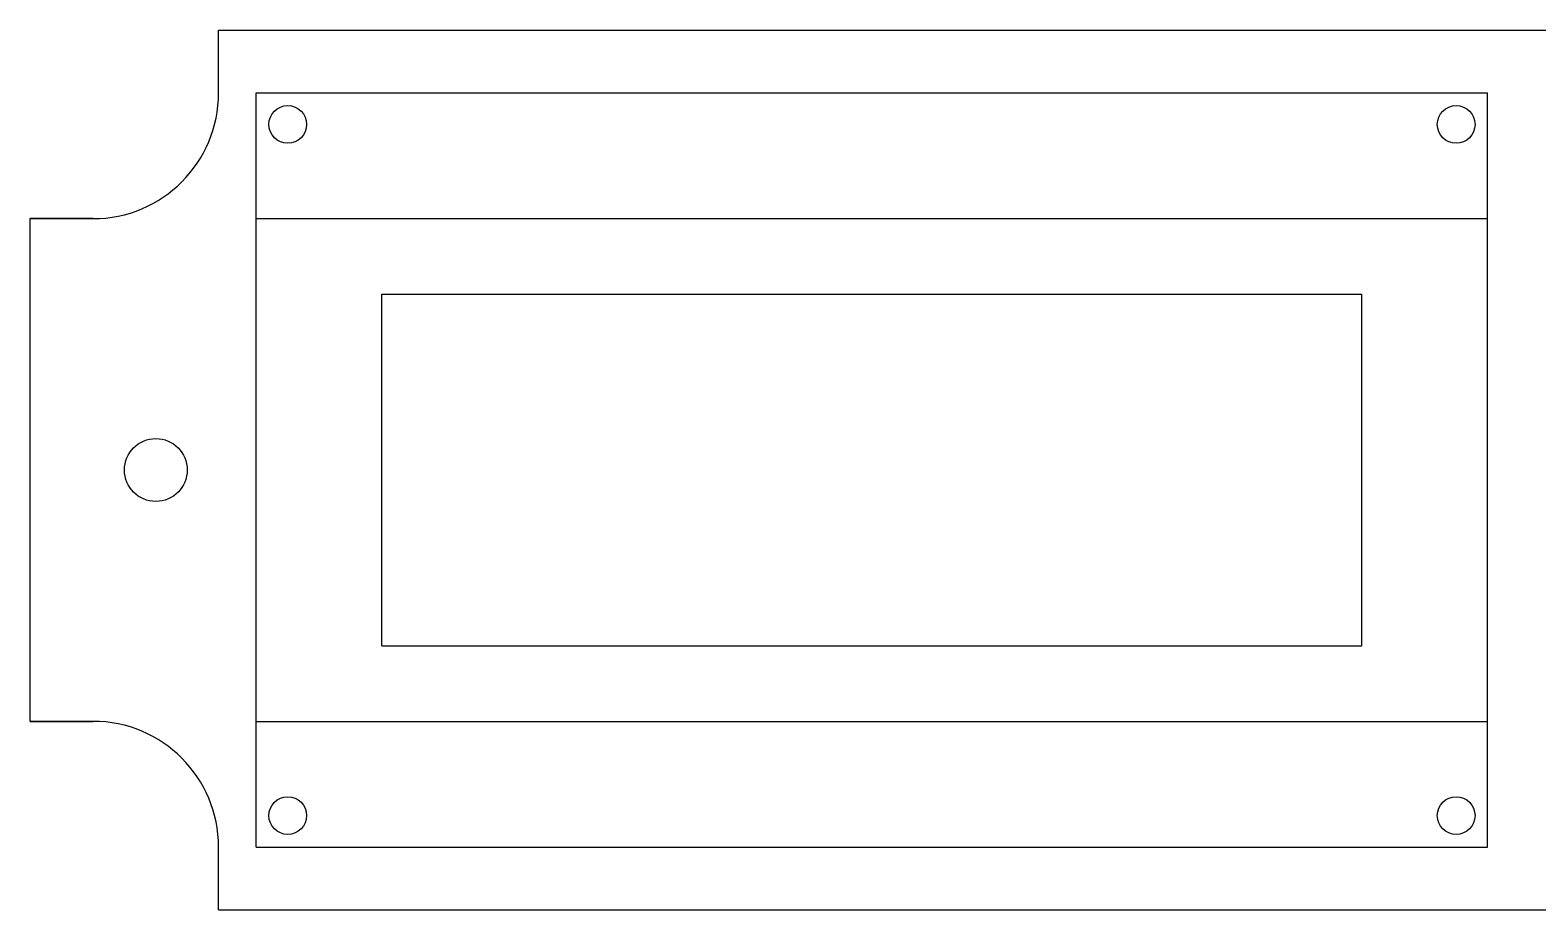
# Model space of a CAD drawing. Header units: millimetres. Extents: x 0 to 240, y 0 to 70.
# Drawn here: x 0 to 120, y 0 to 70 of the extents above; entities that cross this region are included whole.
import ezdxf

# ---------------------------------------------------------------- set-up
doc = ezdxf.new("R2010")
doc.units = ezdxf.units.MM
for name, color, linetype in [('Shape001', 7, 'CONTINUOUS'), ('Shape003', 7, 'CONTINUOUS'), ('Shape004', 7, 'CONTINUOUS'), ('Shape005', 7, 'CONTINUOUS'), ('Shape010', 7, 'CONTINUOUS'), ('Shape011', 7, 'CONTINUOUS'), ('Shape012', 7, 'CONTINUOUS'), ('Shape013', 7, 'CONTINUOUS'), ('Shape014', 7, 'CONTINUOUS'), ('Shape015', 7, 'CONTINUOUS'), ('Shape016', 7, 'CONTINUOUS'), ('Shape017', 7, 'CONTINUOUS'), ('Shape018', 7, 'CONTINUOUS'), ('Shape019', 7, 'CONTINUOUS'), ('Shape020', 7, 'CONTINUOUS'), ('Shape021', 7, 'CONTINUOUS'), ('Shape022', 7, 'CONTINUOUS'), ('Shape023', 7, 'CONTINUOUS'), ('Shape024', 7, 'CONTINUOUS'), ('Shape025', 7, 'CONTINUOUS'), ('Shape026', 7, 'CONTINUOUS'), ('Shape027', 7, 'CONTINUOUS'), ('Shape028', 7, 'CONTINUOUS'), ('Shape033', 7, 'CONTINUOUS'), ('Shape034', 7, 'CONTINUOUS'), ('Shape035', 7, 'CONTINUOUS'), ('Shape036', 7, 'CONTINUOUS'), ('Shape037', 7, 'CONTINUOUS'), ('Shape038', 7, 'CONTINUOUS'), ('Shape042', 7, 'CONTINUOUS'), ('Shape043', 7, 'CONTINUOUS'), ('Shape044', 7, 'CONTINUOUS'), ('Shape045', 7, 'CONTINUOUS'), ('Shape046', 7, 'CONTINUOUS'), ('Shape062', 7, 'CONTINUOUS'), ('Shape065', 7, 'CONTINUOUS'), ('Shape071', 7, 'CONTINUOUS'), ('Shape072', 7, 'CONTINUOUS'), ('Shape073', 7, 'CONTINUOUS'), ('Shape075', 7, 'CONTINUOUS'), ('Shape078', 7, 'CONTINUOUS'), ('Shape079', 7, 'CONTINUOUS'), ('Shape081', 7, 'CONTINUOUS'), ('Shape089', 7, 'CONTINUOUS'), ('Shape097', 7, 'CONTINUOUS'), ('Shape101', 7, 'CONTINUOUS'), ('Shape104', 7, 'CONTINUOUS'), ('Shape106', 7, 'CONTINUOUS'), ('Shape107', 7, 'CONTINUOUS'), ('Shape108', 7, 'CONTINUOUS'), ('Shape115', 7, 'CONTINUOUS'), ('Shape116', 7, 'CONTINUOUS'), ('Shape120', 7, 'CONTINUOUS'), ('Shape121', 7, 'CONTINUOUS'), ('Shape122', 7, 'CONTINUOUS'), ('Shape132', 7, 'CONTINUOUS'), ('Shape133', 7, 'CONTINUOUS'), ('Shape138', 7, 'CONTINUOUS'), ('Shape139', 7, 'CONTINUOUS'), ('Shape146', 7, 'CONTINUOUS'), ('Shape151', 7, 'CONTINUOUS'), ('Shape153', 7, 'CONTINUOUS'), ('Shape155', 7, 'CONTINUOUS'), ('Shape157', 7, 'CONTINUOUS'), ('Shape158', 7, 'CONTINUOUS'), ('Shape159', 7, 'CONTINUOUS'), ('Shape168', 7, 'CONTINUOUS'), ('Shape169', 7, 'CONTINUOUS'), ('Shape171', 7, 'CONTINUOUS'), ('Shape174', 7, 'CONTINUOUS'), ('Shape175', 7, 'CONTINUOUS'), ('Shape176', 7, 'CONTINUOUS'), ('Shape178', 7, 'CONTINUOUS'), ('Shape181', 7, 'CONTINUOUS'), ('Shape182', 7, 'CONTINUOUS'), ('Shape183', 7, 'CONTINUOUS'), ('Shape191', 7, 'CONTINUOUS'), ('Shape195', 7, 'CONTINUOUS'), ('Shape196', 7, 'CONTINUOUS'), ('Shape200', 7, 'CONTINUOUS'), ('Shape202', 7, 'CONTINUOUS'), ('Shape203', 7, 'CONTINUOUS'), ('Shape208', 7, 'CONTINUOUS'), ('Shape214', 7, 'CONTINUOUS'), ('Shape218', 7, 'CONTINUOUS'), ('Shape219', 7, 'CONTINUOUS'), ('Shape222', 7, 'CONTINUOUS'), ('Shape223', 7, 'CONTINUOUS'), ('Shape224', 7, 'CONTINUOUS'), ('Shape228', 7, 'CONTINUOUS'), ('Shape232', 7, 'CONTINUOUS'), ('Shape236', 7, 'CONTINUOUS'), ('Shape237', 7, 'CONTINUOUS'), ('Shape240', 7, 'CONTINUOUS'), ('Shape241', 7, 'CONTINUOUS'), ('Shape242', 7, 'CONTINUOUS'), ('Shape243', 7, 'CONTINUOUS'), ('Shape244', 7, 'CONTINUOUS'), ('Shape248', 7, 'CONTINUOUS'), ('Shape250', 7, 'CONTINUOUS'), ('Shape255', 7, 'CONTINUOUS'), ('Shape256', 7, 'CONTINUOUS'), ('Shape257', 7, 'CONTINUOUS'), ('Shape258', 7, 'CONTINUOUS'), ('Shape263', 7, 'CONTINUOUS'), ('Shape264', 7, 'CONTINUOUS'), ('Shape265', 7, 'CONTINUOUS'), ('Shape271', 7, 'CONTINUOUS'), ('Shape272', 7, 'CONTINUOUS'), ('Shape278', 7, 'CONTINUOUS'), ('Shape279', 7, 'CONTINUOUS'), ('Shape281', 7, 'CONTINUOUS'), ('Shape285', 7, 'CONTINUOUS'), ('Shape291', 7, 'CONTINUOUS'), ('Shape292', 7, 'CONTINUOUS'), ('Shape296', 7, 'CONTINUOUS'), ('Shape297', 7, 'CONTINUOUS'), ('Shape298', 7, 'CONTINUOUS'), ('Shape299', 7, 'CONTINUOUS'), ('Shape300', 7, 'CONTINUOUS'), ('Shape301', 7, 'CONTINUOUS'), ('Shape303', 7, 'CONTINUOUS'), ('Shape305', 7, 'CONTINUOUS'), ('Shape308', 7, 'CONTINUOUS'), ('Shape311', 7, 'CONTINUOUS'), ('Shape319', 7, 'CONTINUOUS'), ('Shape320', 7, 'CONTINUOUS'), ('Shape323', 7, 'CONTINUOUS'), ('Shape330', 7, 'CONTINUOUS'), ('Shape331', 7, 'CONTINUOUS'), ('Shape332', 7, 'CONTINUOUS'), ('Shape333', 7, 'CONTINUOUS'), ('Shape337', 7, 'CONTINUOUS'), ('Shape338', 7, 'CONTINUOUS'), ('Shape339', 7, 'CONTINUOUS'), ('Shape340', 7, 'CONTINUOUS'), ('Shape345', 7, 'CONTINUOUS'), ('Shape346', 7, 'CONTINUOUS'), ('Shape347', 7, 'CONTINUOUS'), ('Shape348', 7, 'CONTINUOUS'), ('Shape350', 7, 'CONTINUOUS'), ('Shape351', 7, 'CONTINUOUS'), ('Shape353', 7, 'CONTINUOUS'), ('Shape354', 7, 'CONTINUOUS'), ('Shape355', 7, 'CONTINUOUS'), ('Shape356', 7, 'CONTINUOUS'), ('Shape358', 7, 'CONTINUOUS'), ('Shape361', 7, 'CONTINUOUS'), ('Shape362', 7, 'CONTINUOUS'), ('Shape366', 7, 'CONTINUOUS'), ('Shape368', 7, 'CONTINUOUS'), ('Shape370', 7, 'CONTINUOUS'), ('Shape374', 7, 'CONTINUOUS'), ('Shape375', 7, 'CONTINUOUS'), ('Shape376', 7, 'CONTINUOUS'), ('Shape377', 7, 'CONTINUOUS'), ('Shape378', 7, 'CONTINUOUS'), ('Shape381', 7, 'CONTINUOUS'), ('Shape382', 7, 'CONTINUOUS'), ('Shape384', 7, 'CONTINUOUS'), ('Shape387', 7, 'CONTINUOUS'), ('Shape389', 7, 'CONTINUOUS'), ('Shape390', 7, 'CONTINUOUS'), ('Shape393', 7, 'CONTINUOUS'), ('Shape394', 7, 'CONTINUOUS'), ('Shape395', 7, 'CONTINUOUS'), ('Shape396', 7, 'CONTINUOUS'), ('Shape397', 7, 'CONTINUOUS'), ('Shape399', 7, 'CONTINUOUS'), ('Shape400', 7, 'CONTINUOUS'), ('Shape401', 7, 'CONTINUOUS'), ('Shape402', 7, 'CONTINUOUS'), ('Shape408', 7, 'CONTINUOUS'), ('Shape409', 7, 'CONTINUOUS'), ('Shape410', 7, 'CONTINUOUS'), ('Shape412', 7, 'CONTINUOUS'), ('Shape414', 7, 'CONTINUOUS'), ('Shape415', 7, 'CONTINUOUS'), ('Shape418', 7, 'CONTINUOUS'), ('Shape419', 7, 'CONTINUOUS'), ('Shape421', 7, 'CONTINUOUS'), ('Shape424', 7, 'CONTINUOUS'), ('Shape425', 7, 'CONTINUOUS'), ('Shape427', 7, 'CONTINUOUS'), ('Shape428', 7, 'CONTINUOUS'), ('Shape430', 7, 'CONTINUOUS'), ('Shape431', 7, 'CONTINUOUS'), ('Shape433', 7, 'CONTINUOUS'), ('Shape434', 7, 'CONTINUOUS'), ('Shape437', 7, 'CONTINUOUS'), ('Shape442', 7, 'CONTINUOUS'), ('Shape445', 7, 'CONTINUOUS'), ('Shape446', 7, 'CONTINUOUS'), ('Shape448', 7, 'CONTINUOUS'), ('Shape449', 7, 'CONTINUOUS'), ('Shape450', 7, 'CONTINUOUS'), ('Shape452', 7, 'CONTINUOUS'), ('Shape453', 7, 'CONTINUOUS'), ('Shape455', 7, 'CONTINUOUS'), ('Shape457', 7, 'CONTINUOUS'), ('Shape458', 7, 'CONTINUOUS'), ('Shape459', 7, 'CONTINUOUS'), ('Shape460', 7, 'CONTINUOUS'), ('Shape461', 7, 'CONTINUOUS'), ('Shape462', 7, 'CONTINUOUS'), ('Shape464', 7, 'CONTINUOUS'), ('Shape465', 7, 'CONTINUOUS'), ('Shape466', 7, 'CONTINUOUS'), ('Shape467', 7, 'CONTINUOUS'), ('Shape468', 7, 'CONTINUOUS'), ('Shape469', 7, 'CONTINUOUS'), ('Shape470', 7, 'CONTINUOUS'), ('Shape471', 7, 'CONTINUOUS'), ('Shape472', 7, 'CONTINUOUS'), ('Shape475', 7, 'CONTINUOUS'), ('Shape476', 7, 'CONTINUOUS'), ('Shape477', 7, 'CONTINUOUS'), ('Shape479', 7, 'CONTINUOUS'), ('Shape481', 7, 'CONTINUOUS'), ('Shape482', 7, 'CONTINUOUS'), ('Shape486', 7, 'CONTINUOUS'), ('Shape489', 7, 'CONTINUOUS'), ('Shape490', 7, 'CONTINUOUS'), ('Shape491', 7, 'CONTINUOUS'), ('Shape493', 7, 'CONTINUOUS'), ('Shape494', 7, 'CONTINUOUS'), ('Shape496', 7, 'CONTINUOUS'), ('Shape497', 7, 'CONTINUOUS'), ('Shape499', 7, 'CONTINUOUS'), ('Shape502', 7, 'CONTINUOUS'), ('Shape505', 7, 'CONTINUOUS'), ('Shape507', 7, 'CONTINUOUS'), ('Shape510', 7, 'CONTINUOUS'), ('Shape513', 7, 'CONTINUOUS'), ('Shape516', 7, 'CONTINUOUS'), ('Shape517', 7, 'CONTINUOUS'), ('Shape527', 7, 'CONTINUOUS'), ('Shape529', 7, 'CONTINUOUS'), ('Shape532', 7, 'CONTINUOUS'), ('Shape533', 7, 'CONTINUOUS'), ('Shape534', 7, 'CONTINUOUS'), ('Shape535', 7, 'CONTINUOUS'), ('Shape536', 7, 'CONTINUOUS'), ('Shape537', 7, 'CONTINUOUS'), ('Shape545', 7, 'CONTINUOUS'), ('Shape546', 7, 'CONTINUOUS'), ('Shape547', 7, 'CONTINUOUS'), ('Shape548', 7, 'CONTINUOUS'), ('Shape549', 7, 'CONTINUOUS'), ('Shape550', 7, 'CONTINUOUS'), ('Shape551', 7, 'CONTINUOUS'), ('Shape552', 7, 'CONTINUOUS'), ('Shape553', 7, 'CONTINUOUS'), ('Shape554', 7, 'CONTINUOUS'), ('Shape555', 7, 'CONTINUOUS'), ('Shape556', 7, 'CONTINUOUS'), ('Shape557', 7, 'CONTINUOUS'), ('Shape558', 7, 'CONTINUOUS'), ('Shape559', 7, 'CONTINUOUS'), ('Shape560', 7, 'CONTINUOUS'), ('Shape561', 7, 'CONTINUOUS'), ('Shape563', 7, 'CONTINUOUS'), ('Shape564', 7, 'CONTINUOUS'), ('Shape593', 7, 'CONTINUOUS'), ('Shape595', 7, 'CONTINUOUS'), ('Shape596', 7, 'CONTINUOUS'), ('Shape597', 7, 'CONTINUOUS'), ('Shape598', 7, 'CONTINUOUS'), ('Shape599', 7, 'CONTINUOUS'), ('Shape600', 7, 'CONTINUOUS'), ('Shape601', 7, 'CONTINUOUS'), ('Shape602', 7, 'CONTINUOUS'), ('Shape603', 7, 'CONTINUOUS'), ('Shape604', 7, 'CONTINUOUS')]:
    doc.layers.add(name, color=color, linetype=linetype)

msp = doc.modelspace()

# ---------------------------------------------------------------- linework, layer by layer
at = {"layer": 'Shape001'}
msp.add_line((15, 0), (15, 5), dxfattribs=at)
at = {"layer": 'Shape003'}
msp.add_line((15, 65), (15, 70), dxfattribs=at)
at = {"layer": 'Shape004'}
msp.add_line((18, 5, 10), (116, 5, 10), dxfattribs=at)
at = {"layer": 'Shape005'}
msp.add_line((18, 65, 11.6), (116, 65, 11.6), dxfattribs=at)
at = {"layer": 'Shape010'}
msp.add_line((15, 0, 3), (225, 0, 3), dxfattribs=at)
at = {"layer": 'Shape011'}
msp.add_line((15, 0), (15, 0, 3), dxfattribs=at)
at = {"layer": 'Shape012'}
msp.add_line((15, 5), (15, 5, 3), dxfattribs=at)
at = {"layer": 'Shape013'}
msp.add_line((15, 0), (15, 5), dxfattribs=at)
at = {"layer": 'Shape014'}
msp.add_line((15, 0), (15, 0, 3), dxfattribs=at)
at = {"layer": 'Shape015'}
msp.add_line((15, 0, 3), (15, 5, 3), dxfattribs=at)
at = {"layer": 'Shape016'}
msp.add_line((15, 5), (15, 5, 3), dxfattribs=at)
at = {"layer": 'Shape017'}
msp.add_arc((5, 5, 3), 10, 0, 90, dxfattribs=at)
at = {"layer": 'Shape018'}
msp.add_line((5, 15), (5, 15, 3), dxfattribs=at)
at = {"layer": 'Shape019'}
msp.add_arc((5, 5), 10, 0, 90, dxfattribs=at)
at = {"layer": 'Shape020'}
msp.add_line((0, 15, 3), (0, 55, 3), dxfattribs=at)
at = {"layer": 'Shape021'}
msp.add_line((0, 55), (0, 55, 3), dxfattribs=at)
at = {"layer": 'Shape022'}
msp.add_line((0, 15), (0, 55), dxfattribs=at)
at = {"layer": 'Shape023'}
msp.add_line((0, 15), (0, 15, 3), dxfattribs=at)
at = {"layer": 'Shape024'}
msp.add_line((0, 15, 3), (0, 55, 3), dxfattribs=at)
at = {"layer": 'Shape025'}
msp.add_line((5, 55, 3), (0, 55, 3), dxfattribs=at)
at = {"layer": 'Shape026'}
msp.add_arc((5, 65, 3), 10, -90, 0, dxfattribs=at)
at = {"layer": 'Shape027'}
msp.add_line((15, 65, 3), (15, 70, 3), dxfattribs=at)
at = {"layer": 'Shape028'}
msp.add_line((15, 70, 3), (225, 70, 3), dxfattribs=at)
at = {"layer": 'Shape033'}
msp.add_arc((5, 5, 3), 10, 0, 90, dxfattribs=at)
at = {"layer": 'Shape034'}
msp.add_line((5, 15, 3), (0, 15, 3), dxfattribs=at)
at = {"layer": 'Shape035'}
msp.add_line((5, 55), (5, 55, 3), dxfattribs=at)
at = {"layer": 'Shape036'}
msp.add_line((5, 55, 3), (0, 55, 3), dxfattribs=at)
at = {"layer": 'Shape037'}
msp.add_line((0, 55), (0, 55, 3), dxfattribs=at)
at = {"layer": 'Shape038'}
msp.add_line((0, 55), (5, 55), dxfattribs=at)
at = {"layer": 'Shape042'}
msp.add_line((15, 0, 3), (225, 0, 3), dxfattribs=at)
at = {"layer": 'Shape043'}
msp.add_line((15, 0, 3), (15, 5, 3), dxfattribs=at)
at = {"layer": 'Shape044'}
msp.add_line((15, 65), (15, 65, 3), dxfattribs=at)
at = {"layer": 'Shape045'}
msp.add_line((0, 55), (5, 55), dxfattribs=at)
at = {"layer": 'Shape046'}
msp.add_line((15, 5), (15, 5, 3), dxfattribs=at)
at = {"layer": 'Shape062'}
msp.add_circle((113.5, 62.5), 1.5, dxfattribs=at)
at = {"layer": 'Shape065'}
msp.add_circle((10, 35), 2.5, dxfattribs=at)
at = {"layer": 'Shape071'}
msp.add_line((116, 15, 11.6), (116, 55, 11.6), dxfattribs=at)
at = {"layer": 'Shape072'}
msp.add_line((18, 65, 10), (116, 65, 10), dxfattribs=at)
at = {"layer": 'Shape073'}
msp.add_line((28, 21, 21), (106, 21, 21), dxfattribs=at)
at = {"layer": 'Shape075'}
msp.add_line((28, 49, 18), (106, 49, 18), dxfattribs=at)
at = {"layer": 'Shape078'}
msp.add_line((18, 5, 10), (18, 65, 10), dxfattribs=at)
at = {"layer": 'Shape079'}
msp.add_line((116, 65, 10), (116, 65, 11.6), dxfattribs=at)
at = {"layer": 'Shape081'}
msp.add_line((28, 49, 18), (28, 49, 21), dxfattribs=at)
at = {"layer": 'Shape089'}
msp.add_circle((113.5, 7.5), 1.5, dxfattribs=at)
at = {"layer": 'Shape097'}
msp.add_circle((10, 35), 2.5, dxfattribs=at)
at = {"layer": 'Shape101'}
msp.add_line((18, 15, 20.6), (18, 55, 20.6), dxfattribs=at)
at = {"layer": 'Shape104'}
msp.add_circle((20.5, 62.5), 1.5, dxfattribs=at)
at = {"layer": 'Shape106'}
msp.add_line((18, 55, 20.6), (116, 55, 20.6), dxfattribs=at)
at = {"layer": 'Shape107'}
msp.add_line((28, 21, 21), (28, 49, 21), dxfattribs=at)
at = {"layer": 'Shape108'}
msp.add_line((106, 21, 18), (106, 49, 18), dxfattribs=at)
at = {"layer": 'Shape115'}
msp.add_line((12.5, 35), (12.5, 35, 3), dxfattribs=at)
at = {"layer": 'Shape116'}
msp.add_line((18, 55, 11.6), (18, 65, 11.6), dxfattribs=at)
at = {"layer": 'Shape120'}
msp.add_line((18, 55, 11.6), (18, 55, 20.6), dxfattribs=at)
at = {"layer": 'Shape121'}
msp.add_line((28, 21, 18), (28, 49, 18), dxfattribs=at)
at = {"layer": 'Shape122'}
msp.add_line((18, 15, 11.6), (116, 15, 11.6), dxfattribs=at)
at = {"layer": 'Shape132'}
msp.add_line((18, 15, 11.6), (18, 55, 11.6), dxfattribs=at)
at = {"layer": 'Shape133'}
msp.add_line((18, 15, 20.6), (116, 15, 20.6), dxfattribs=at)
at = {"layer": 'Shape138'}
msp.add_line((18, 65, 11.6), (116, 65, 11.6), dxfattribs=at)
at = {"layer": 'Shape139'}
msp.add_line((18, 5, 10), (18, 5, 11.6), dxfattribs=at)
at = {"layer": 'Shape146'}
msp.add_line((116, 5, 10), (116, 65, 10), dxfattribs=at)
at = {"layer": 'Shape151'}
msp.add_line((18, 5, 10), (18, 65, 10), dxfattribs=at)
at = {"layer": 'Shape153'}
msp.add_line((28, 49, 21), (106, 49, 21), dxfattribs=at)
at = {"layer": 'Shape155'}
msp.add_circle((20.5, 7.5), 1.5, dxfattribs=at)
at = {"layer": 'Shape157'}
msp.add_line((116, 55, 11.6), (116, 65, 11.6), dxfattribs=at)
at = {"layer": 'Shape158'}
msp.add_circle((113.5, 7.5), 1.5, dxfattribs=at)
at = {"layer": 'Shape159'}
msp.add_circle((113.5, 62.5), 1.5, dxfattribs=at)
at = {"layer": 'Shape168'}
msp.add_line((18, 65, 10), (18, 65, 11.6), dxfattribs=at)
at = {"layer": 'Shape169'}
msp.add_line((106, 21, 21), (106, 49, 21), dxfattribs=at)
at = {"layer": 'Shape171'}
msp.add_line((116, 5, 11.6), (116, 15, 11.6), dxfattribs=at)
at = {"layer": 'Shape174'}
msp.add_circle((20.5, 7.5), 1.5, dxfattribs=at)
at = {"layer": 'Shape175'}
msp.add_circle((20.5, 7.5), 1.5, dxfattribs=at)
at = {"layer": 'Shape176'}
msp.add_circle((20.5, 7.5), 1.5, dxfattribs=at)
at = {"layer": 'Shape178'}
msp.add_line((116, 5, 10), (116, 5, 11.6), dxfattribs=at)
at = {"layer": 'Shape181'}
msp.add_line((18, 15, 11.6), (116, 15, 11.6), dxfattribs=at)
at = {"layer": 'Shape182'}
msp.add_line((15, 65), (15, 70), dxfattribs=at)
at = {"layer": 'Shape183'}
msp.add_line((28, 21, 18), (28, 21, 21), dxfattribs=at)
at = {"layer": 'Shape191'}
msp.add_line((116, 55, 11.6), (116, 65, 11.6), dxfattribs=at)
at = {"layer": 'Shape195'}
msp.add_line((28, 21, 18), (28, 49, 18), dxfattribs=at)
at = {"layer": 'Shape196'}
msp.add_circle((113.5, 62.5), 1.5, dxfattribs=at)
at = {"layer": 'Shape200'}
msp.add_line((106, 49, 18), (106, 49, 21), dxfattribs=at)
at = {"layer": 'Shape202'}
msp.add_line((18, 55, 11.6), (116, 55, 11.6), dxfattribs=at)
at = {"layer": 'Shape203'}
msp.add_line((18, 5, 11.6), (18, 15, 11.6), dxfattribs=at)
at = {"layer": 'Shape208'}
msp.add_line((116, 5, 10), (116, 65, 10), dxfattribs=at)
at = {"layer": 'Shape214'}
msp.add_line((106, 21, 18), (106, 21, 21), dxfattribs=at)
at = {"layer": 'Shape218'}
msp.add_circle((20.5, 62.5), 1.5, dxfattribs=at)
at = {"layer": 'Shape219'}
msp.add_line((28, 21, 21), (28, 49, 21), dxfattribs=at)
at = {"layer": 'Shape222'}
msp.add_circle((10, 35), 2.5, dxfattribs=at)
at = {"layer": 'Shape223'}
msp.add_line((18, 5, 10), (18, 5, 11.6), dxfattribs=at)
at = {"layer": 'Shape224'}
msp.add_circle((10, 35), 2.5, dxfattribs=at)
at = {"layer": 'Shape228'}
msp.add_line((12.5, 35), (12.5, 35, 3), dxfattribs=at)
at = {"layer": 'Shape232'}
msp.add_line((116, 55, 11.6), (116, 55, 20.6), dxfattribs=at)
at = {"layer": 'Shape236'}
msp.add_line((18, 15, 11.6), (18, 15, 20.6), dxfattribs=at)
at = {"layer": 'Shape237'}
msp.add_line((18, 55, 20.6), (116, 55, 20.6), dxfattribs=at)
at = {"layer": 'Shape240'}
msp.add_circle((20.5, 62.5), 1.5, dxfattribs=at)
at = {"layer": 'Shape241'}
msp.add_line((116, 5, 11.6), (116, 15, 11.6), dxfattribs=at)
at = {"layer": 'Shape242'}
msp.add_line((116, 15, 20.6), (116, 55, 20.6), dxfattribs=at)
at = {"layer": 'Shape243'}
msp.add_line((106, 21, 18), (106, 21, 21), dxfattribs=at)
at = {"layer": 'Shape244'}
msp.add_line((18, 55, 11.6), (18, 65, 11.6), dxfattribs=at)
at = {"layer": 'Shape248'}
msp.add_line((28, 21, 18), (106, 21, 18), dxfattribs=at)
at = {"layer": 'Shape250'}
msp.add_line((18, 65, 10), (116, 65, 10), dxfattribs=at)
at = {"layer": 'Shape255'}
msp.add_line((116, 15, 20.6), (116, 55, 20.6), dxfattribs=at)
at = {"layer": 'Shape256'}
msp.add_line((18, 15, 11.6), (18, 55, 11.6), dxfattribs=at)
at = {"layer": 'Shape257'}
msp.add_line((18, 15, 20.6), (116, 15, 20.6), dxfattribs=at)
at = {"layer": 'Shape258'}
msp.add_line((18, 5, 11.6), (116, 5, 11.6), dxfattribs=at)
at = {"layer": 'Shape263'}
msp.add_line((116, 65, 10), (116, 65, 11.6), dxfattribs=at)
at = {"layer": 'Shape264'}
msp.add_line((28, 21, 18), (28, 21, 21), dxfattribs=at)
at = {"layer": 'Shape265'}
msp.add_line((28, 49, 21), (106, 49, 21), dxfattribs=at)
at = {"layer": 'Shape271'}
msp.add_line((116, 55, 11.6), (116, 55, 20.6), dxfattribs=at)
at = {"layer": 'Shape272'}
msp.add_circle((113.5, 7.5), 1.5, dxfattribs=at)
at = {"layer": 'Shape278'}
msp.add_line((28, 49, 18), (28, 49, 21), dxfattribs=at)
at = {"layer": 'Shape279'}
msp.add_line((18, 5, 11.6), (18, 15, 11.6), dxfattribs=at)
at = {"layer": 'Shape281'}
msp.add_arc((5, 65), 10, -90, 0, dxfattribs=at)
at = {"layer": 'Shape285'}
msp.add_circle((20.5, 62.5), 1.5, dxfattribs=at)
at = {"layer": 'Shape291'}
msp.add_arc((5, 65, 3), 10, -90, 0, dxfattribs=at)
at = {"layer": 'Shape292'}
msp.add_line((18, 15, 11.6), (18, 15, 20.6), dxfattribs=at)
at = {"layer": 'Shape296'}
msp.add_circle((113.5, 7.5), 1.5, dxfattribs=at)
at = {"layer": 'Shape297'}
msp.add_line((18, 15, 20.6), (18, 55, 20.6), dxfattribs=at)
at = {"layer": 'Shape298'}
msp.add_circle((113.5, 62.5), 1.5, dxfattribs=at)
at = {"layer": 'Shape299'}
msp.add_line((116, 15, 11.6), (116, 15, 20.6), dxfattribs=at)
at = {"layer": 'Shape300'}
msp.add_line((28, 21, 21), (106, 21, 21), dxfattribs=at)
at = {"layer": 'Shape301'}
msp.add_line((116, 15, 11.6), (116, 55, 11.6), dxfattribs=at)
at = {"layer": 'Shape303'}
msp.add_line((28, 49, 18), (106, 49, 18), dxfattribs=at)
at = {"layer": 'Shape305'}
msp.add_line((18, 65, 10), (18, 65, 11.6), dxfattribs=at)
at = {"layer": 'Shape308'}
msp.add_line((18, 5, 10), (116, 5, 10), dxfattribs=at)
at = {"layer": 'Shape311'}
msp.add_line((28, 21, 18), (106, 21, 18), dxfattribs=at)
at = {"layer": 'Shape319'}
msp.add_line((5, 55, 3), (0, 55, 3), dxfattribs=at)
at = {"layer": 'Shape320'}
msp.add_line((106, 49, 18), (106, 49, 21), dxfattribs=at)
at = {"layer": 'Shape323'}
msp.add_line((18, 5, 11.6), (116, 5, 11.6), dxfattribs=at)
at = {"layer": 'Shape330'}
msp.add_line((0, 15), (0, 55), dxfattribs=at)
at = {"layer": 'Shape331'}
msp.add_line((18, 55, 11.6), (116, 55, 11.6), dxfattribs=at)
at = {"layer": 'Shape332'}
msp.add_line((5, 55), (5, 55, 3), dxfattribs=at)
at = {"layer": 'Shape333'}
msp.add_line((5, 55, 3), (0, 55, 3), dxfattribs=at)
at = {"layer": 'Shape337'}
msp.add_line((5, 55, 3), (0, 55, 3), dxfattribs=at)
at = {"layer": 'Shape338'}
msp.add_line((15, 70), (15, 70, 3), dxfattribs=at)
at = {"layer": 'Shape339'}
msp.add_line((5, 55, 3), (0, 55, 3), dxfattribs=at)
at = {"layer": 'Shape340'}
msp.add_line((0, 55), (0, 55, 3), dxfattribs=at)
at = {"layer": 'Shape345'}
msp.add_arc((5, 5, 3), 10, 0, 90, dxfattribs=at)
at = {"layer": 'Shape346'}
msp.add_line((15, 65), (15, 70), dxfattribs=at)
at = {"layer": 'Shape347'}
msp.add_line((15, 65), (15, 70), dxfattribs=at)
at = {"layer": 'Shape348'}
msp.add_line((0, 15), (5, 15), dxfattribs=at)
at = {"layer": 'Shape350'}
msp.add_line((0, 15, 3), (0, 55, 3), dxfattribs=at)
at = {"layer": 'Shape351'}
msp.add_line((5, 55), (5, 55, 3), dxfattribs=at)
at = {"layer": 'Shape353'}
msp.add_line((15, 70), (15, 70, 3), dxfattribs=at)
at = {"layer": 'Shape354'}
msp.add_line((0, 55), (5, 55), dxfattribs=at)
at = {"layer": 'Shape355'}
msp.add_line((15, 70), (15, 70, 3), dxfattribs=at)
at = {"layer": 'Shape356'}
msp.add_arc((5, 65), 10, -90, 0, dxfattribs=at)
at = {"layer": 'Shape358'}
msp.add_line((15, 65, 3), (15, 70, 3), dxfattribs=at)
at = {"layer": 'Shape361'}
msp.add_line((15, 0), (15, 5), dxfattribs=at)
at = {"layer": 'Shape362'}
msp.add_arc((5, 65, 3), 10, -90, 0, dxfattribs=at)
at = {"layer": 'Shape366'}
msp.add_line((0, 15), (5, 15), dxfattribs=at)
at = {"layer": 'Shape368'}
msp.add_line((5, 15), (5, 15, 3), dxfattribs=at)
at = {"layer": 'Shape370'}
msp.add_line((15, 70), (15, 70, 3), dxfattribs=at)
at = {"layer": 'Shape374'}
msp.add_line((5, 55, 3), (0, 55, 3), dxfattribs=at)
at = {"layer": 'Shape375'}
msp.add_arc((5, 65), 10, -90, 0, dxfattribs=at)
at = {"layer": 'Shape376'}
msp.add_line((0, 15), (0, 55), dxfattribs=at)
at = {"layer": 'Shape377'}
msp.add_line((15, 0), (15, 5), dxfattribs=at)
at = {"layer": 'Shape378'}
msp.add_line((15, 0), (15, 5), dxfattribs=at)
at = {"layer": 'Shape381'}
msp.add_line((5, 15, 3), (0, 15, 3), dxfattribs=at)
at = {"layer": 'Shape382'}
msp.add_line((15, 65, 3), (15, 70, 3), dxfattribs=at)
at = {"layer": 'Shape384'}
msp.add_arc((5, 5), 10, 0, 90, dxfattribs=at)
at = {"layer": 'Shape387'}
msp.add_line((15, 65), (15, 70), dxfattribs=at)
at = {"layer": 'Shape389'}
msp.add_line((0, 55), (5, 55), dxfattribs=at)
at = {"layer": 'Shape390'}
msp.add_arc((5, 5), 10, 0, 90, dxfattribs=at)
at = {"layer": 'Shape393'}
msp.add_line((0, 15), (0, 15, 3), dxfattribs=at)
at = {"layer": 'Shape394'}
msp.add_line((15, 0), (15, 0, 3), dxfattribs=at)
at = {"layer": 'Shape395'}
msp.add_line((0, 15), (5, 15), dxfattribs=at)
at = {"layer": 'Shape396'}
msp.add_line((0, 15), (0, 15, 3), dxfattribs=at)
at = {"layer": 'Shape397'}
msp.add_line((15, 0, 3), (15, 5, 3), dxfattribs=at)
at = {"layer": 'Shape399'}
msp.add_line((15, 65, 3), (15, 70, 3), dxfattribs=at)
at = {"layer": 'Shape400'}
msp.add_line((5, 55), (5, 55, 3), dxfattribs=at)
at = {"layer": 'Shape401'}
msp.add_line((15, 0), (15, 5), dxfattribs=at)
at = {"layer": 'Shape402'}
msp.add_line((5, 55), (5, 55, 3), dxfattribs=at)
at = {"layer": 'Shape408'}
msp.add_arc((5, 65, 3), 10, -90, 0, dxfattribs=at)
at = {"layer": 'Shape409'}
msp.add_line((5, 15, 3), (0, 15, 3), dxfattribs=at)
at = {"layer": 'Shape410'}
msp.add_arc((5, 5), 10, 0, 90, dxfattribs=at)
at = {"layer": 'Shape412'}
msp.add_line((0, 55), (5, 55), dxfattribs=at)
at = {"layer": 'Shape414'}
msp.add_line((15, 0, 3), (15, 5, 3), dxfattribs=at)
at = {"layer": 'Shape415'}
msp.add_line((0, 15), (5, 15), dxfattribs=at)
at = {"layer": 'Shape418'}
msp.add_line((0, 15), (0, 15, 3), dxfattribs=at)
at = {"layer": 'Shape419'}
msp.add_line((0, 55), (0, 55, 3), dxfattribs=at)
at = {"layer": 'Shape421'}
msp.add_arc((5, 65), 10, -90, 0, dxfattribs=at)
at = {"layer": 'Shape424'}
msp.add_line((0, 55), (0, 55, 3), dxfattribs=at)
at = {"layer": 'Shape425'}
msp.add_arc((5, 65, 3), 10, -90, 0, dxfattribs=at)
at = {"layer": 'Shape427'}
msp.add_line((0, 15), (5, 15), dxfattribs=at)
at = {"layer": 'Shape428'}
msp.add_line((0, 55), (5, 55), dxfattribs=at)
at = {"layer": 'Shape430'}
msp.add_line((0, 55), (0, 55, 3), dxfattribs=at)
at = {"layer": 'Shape431'}
msp.add_line((15, 65), (15, 65, 3), dxfattribs=at)
at = {"layer": 'Shape433'}
msp.add_line((0, 15, 3), (0, 55, 3), dxfattribs=at)
at = {"layer": 'Shape434'}
msp.add_arc((5, 5), 10, 0, 90, dxfattribs=at)
at = {"layer": 'Shape437'}
msp.add_line((15, 65), (15, 70), dxfattribs=at)
at = {"layer": 'Shape442'}
msp.add_line((15, 0, 3), (15, 5, 3), dxfattribs=at)
at = {"layer": 'Shape445'}
msp.add_line((15, 65), (15, 65, 3), dxfattribs=at)
at = {"layer": 'Shape446'}
msp.add_arc((5, 65), 10, -90, 0, dxfattribs=at)
at = {"layer": 'Shape448'}
msp.add_arc((5, 65, 3), 10, -90, 0, dxfattribs=at)
at = {"layer": 'Shape449'}
msp.add_line((15, 65, 3), (15, 70, 3), dxfattribs=at)
at = {"layer": 'Shape450'}
msp.add_line((15, 70), (15, 70, 3), dxfattribs=at)
at = {"layer": 'Shape452'}
msp.add_line((15, 65), (15, 65, 3), dxfattribs=at)
at = {"layer": 'Shape453'}
msp.add_line((15, 0, 3), (225, 0, 3), dxfattribs=at)
at = {"layer": 'Shape455'}
msp.add_line((5, 55), (5, 55, 3), dxfattribs=at)
at = {"layer": 'Shape457'}
msp.add_line((0, 15, 3), (0, 55, 3), dxfattribs=at)
at = {"layer": 'Shape458'}
msp.add_line((5, 15), (5, 15, 3), dxfattribs=at)
at = {"layer": 'Shape459'}
msp.add_line((5, 15), (5, 15, 3), dxfattribs=at)
at = {"layer": 'Shape460'}
msp.add_line((116, 15, 11.6), (116, 15, 20.6), dxfattribs=at)
at = {"layer": 'Shape461'}
msp.add_line((0, 55), (5, 55), dxfattribs=at)
at = {"layer": 'Shape462'}
msp.add_line((0, 15), (0, 55), dxfattribs=at)
at = {"layer": 'Shape464'}
msp.add_line((5, 15, 3), (0, 15, 3), dxfattribs=at)
at = {"layer": 'Shape465'}
msp.add_arc((5, 5), 10, 0, 90, dxfattribs=at)
at = {"layer": 'Shape466'}
msp.add_line((15, 0), (225, 0), dxfattribs=at)
at = {"layer": 'Shape467'}
msp.add_line((5, 55), (5, 55, 3), dxfattribs=at)
at = {"layer": 'Shape468'}
msp.add_line((18, 55, 11.6), (18, 55, 20.6), dxfattribs=at)
at = {"layer": 'Shape469'}
msp.add_arc((5, 65), 10, -90, 0, dxfattribs=at)
at = {"layer": 'Shape470'}
msp.add_arc((5, 5, 3), 10, 0, 90, dxfattribs=at)
at = {"layer": 'Shape471'}
msp.add_line((15, 65), (15, 65, 3), dxfattribs=at)
at = {"layer": 'Shape472'}
msp.add_arc((5, 5, 3), 10, 0, 90, dxfattribs=at)
at = {"layer": 'Shape475'}
msp.add_arc((5, 65), 10, -90, 0, dxfattribs=at)
at = {"layer": 'Shape476'}
msp.add_line((0, 15), (5, 15), dxfattribs=at)
at = {"layer": 'Shape477'}
msp.add_line((0, 55), (5, 55), dxfattribs=at)
at = {"layer": 'Shape479'}
msp.add_line((0, 55), (5, 55), dxfattribs=at)
at = {"layer": 'Shape481'}
msp.add_line((15, 65, 3), (15, 70, 3), dxfattribs=at)
at = {"layer": 'Shape482'}
msp.add_line((15, 5), (15, 5, 3), dxfattribs=at)
at = {"layer": 'Shape486'}
msp.add_line((106, 21, 21), (106, 49, 21), dxfattribs=at)
at = {"layer": 'Shape489'}
msp.add_line((15, 0), (15, 0, 3), dxfattribs=at)
at = {"layer": 'Shape490'}
msp.add_line((0, 55), (0, 55, 3), dxfattribs=at)
at = {"layer": 'Shape491'}
msp.add_line((15, 65, 3), (15, 70, 3), dxfattribs=at)
at = {"layer": 'Shape493'}
msp.add_line((15, 70), (15, 70, 3), dxfattribs=at)
at = {"layer": 'Shape494'}
msp.add_arc((5, 65, 3), 10, -90, 0, dxfattribs=at)
at = {"layer": 'Shape496'}
msp.add_line((15, 65), (15, 70), dxfattribs=at)
at = {"layer": 'Shape497'}
msp.add_line((0, 55), (0, 55, 3), dxfattribs=at)
at = {"layer": 'Shape499'}
msp.add_line((15, 65), (15, 70), dxfattribs=at)
at = {"layer": 'Shape502'}
msp.add_line((15, 65), (15, 65, 3), dxfattribs=at)
at = {"layer": 'Shape505'}
msp.add_line((0, 15), (0, 55), dxfattribs=at)
at = {"layer": 'Shape507'}
msp.add_line((5, 55, 3), (0, 55, 3), dxfattribs=at)
at = {"layer": 'Shape510'}
msp.add_line((0, 15), (0, 15, 3), dxfattribs=at)
at = {"layer": 'Shape513'}
msp.add_line((0, 15, 3), (0, 55, 3), dxfattribs=at)
at = {"layer": 'Shape516'}
msp.add_line((5, 15, 3), (0, 15, 3), dxfattribs=at)
at = {"layer": 'Shape517'}
msp.add_line((106, 21, 18), (106, 49, 18), dxfattribs=at)
at = {"layer": 'Shape527'}
msp.add_line((15, 0), (225, 0), dxfattribs=at)
at = {"layer": 'Shape529'}
msp.add_arc((5, 65), 10, -90, 0, dxfattribs=at)
at = {"layer": 'Shape532'}
msp.add_line((116, 5, 10), (116, 5, 11.6), dxfattribs=at)
at = {"layer": 'Shape533'}
msp.add_line((0, 15), (0, 55), dxfattribs=at)
at = {"layer": 'Shape534'}
msp.add_line((0, 55), (5, 55), dxfattribs=at)
at = {"layer": 'Shape535'}
msp.add_arc((5, 65), 10, -90, 0, dxfattribs=at)
at = {"layer": 'Shape536'}
msp.add_line((15, 65), (15, 70), dxfattribs=at)
at = {"layer": 'Shape537'}
msp.add_line((15, 70), (225, 70), dxfattribs=at)
at = {"layer": 'Shape545'}
msp.add_line((15, 0), (225, 0), dxfattribs=at)
at = {"layer": 'Shape546'}
msp.add_line((15, 0), (15, 5), dxfattribs=at)
at = {"layer": 'Shape547'}
msp.add_arc((5, 5), 10, 0, 90, dxfattribs=at)
at = {"layer": 'Shape548'}
msp.add_line((0, 15), (5, 15), dxfattribs=at)
at = {"layer": 'Shape549'}
msp.add_line((5, 15), (5, 15, 3), dxfattribs=at)
at = {"layer": 'Shape550'}
msp.add_line((5, 15, 3), (0, 15, 3), dxfattribs=at)
at = {"layer": 'Shape551'}
msp.add_line((0, 15), (0, 15, 3), dxfattribs=at)
at = {"layer": 'Shape552'}
msp.add_line((0, 15), (5, 15), dxfattribs=at)
at = {"layer": 'Shape553'}
msp.add_line((15, 65), (15, 65, 3), dxfattribs=at)
at = {"layer": 'Shape554'}
msp.add_arc((5, 65, 3), 10, -90, 0, dxfattribs=at)
at = {"layer": 'Shape555'}
msp.add_line((5, 55), (5, 55, 3), dxfattribs=at)
at = {"layer": 'Shape556'}
msp.add_arc((5, 65), 10, -90, 0, dxfattribs=at)
at = {"layer": 'Shape557'}
msp.add_line((15, 65, 3), (15, 70, 3), dxfattribs=at)
at = {"layer": 'Shape558'}
msp.add_line((15, 70), (15, 70, 3), dxfattribs=at)
at = {"layer": 'Shape559'}
msp.add_line((15, 65), (15, 70), dxfattribs=at)
at = {"layer": 'Shape560'}
msp.add_line((15, 65), (15, 65, 3), dxfattribs=at)
at = {"layer": 'Shape561'}
msp.add_line((15, 70), (225, 70), dxfattribs=at)
at = {"layer": 'Shape563'}
msp.add_line((15, 70, 3), (225, 70, 3), dxfattribs=at)
at = {"layer": 'Shape564'}
msp.add_line((15, 70), (15, 70, 3), dxfattribs=at)
at = {"layer": 'Shape593'}
msp.add_line((15, 0), (225, 0), dxfattribs=at)
at = {"layer": 'Shape595'}
msp.add_line((15, 0, 3), (225, 0, 3), dxfattribs=at)
at = {"layer": 'Shape596'}
msp.add_line((15, 0), (15, 0, 3), dxfattribs=at)
at = {"layer": 'Shape597'}
msp.add_line((15, 5), (15, 5, 3), dxfattribs=at)
at = {"layer": 'Shape598'}
msp.add_line((15, 0), (15, 5), dxfattribs=at)
at = {"layer": 'Shape599'}
msp.add_line((15, 0), (15, 0, 3), dxfattribs=at)
at = {"layer": 'Shape600'}
msp.add_line((15, 0, 3), (15, 5, 3), dxfattribs=at)
at = {"layer": 'Shape601'}
msp.add_line((15, 5), (15, 5, 3), dxfattribs=at)
at = {"layer": 'Shape602'}
msp.add_arc((5, 5, 3), 10, 0, 90, dxfattribs=at)
at = {"layer": 'Shape603'}
msp.add_line((5, 15), (5, 15, 3), dxfattribs=at)
at = {"layer": 'Shape604'}
msp.add_arc((5, 5), 10, 0, 90, dxfattribs=at)

doc.saveas('drawing.dxf')
